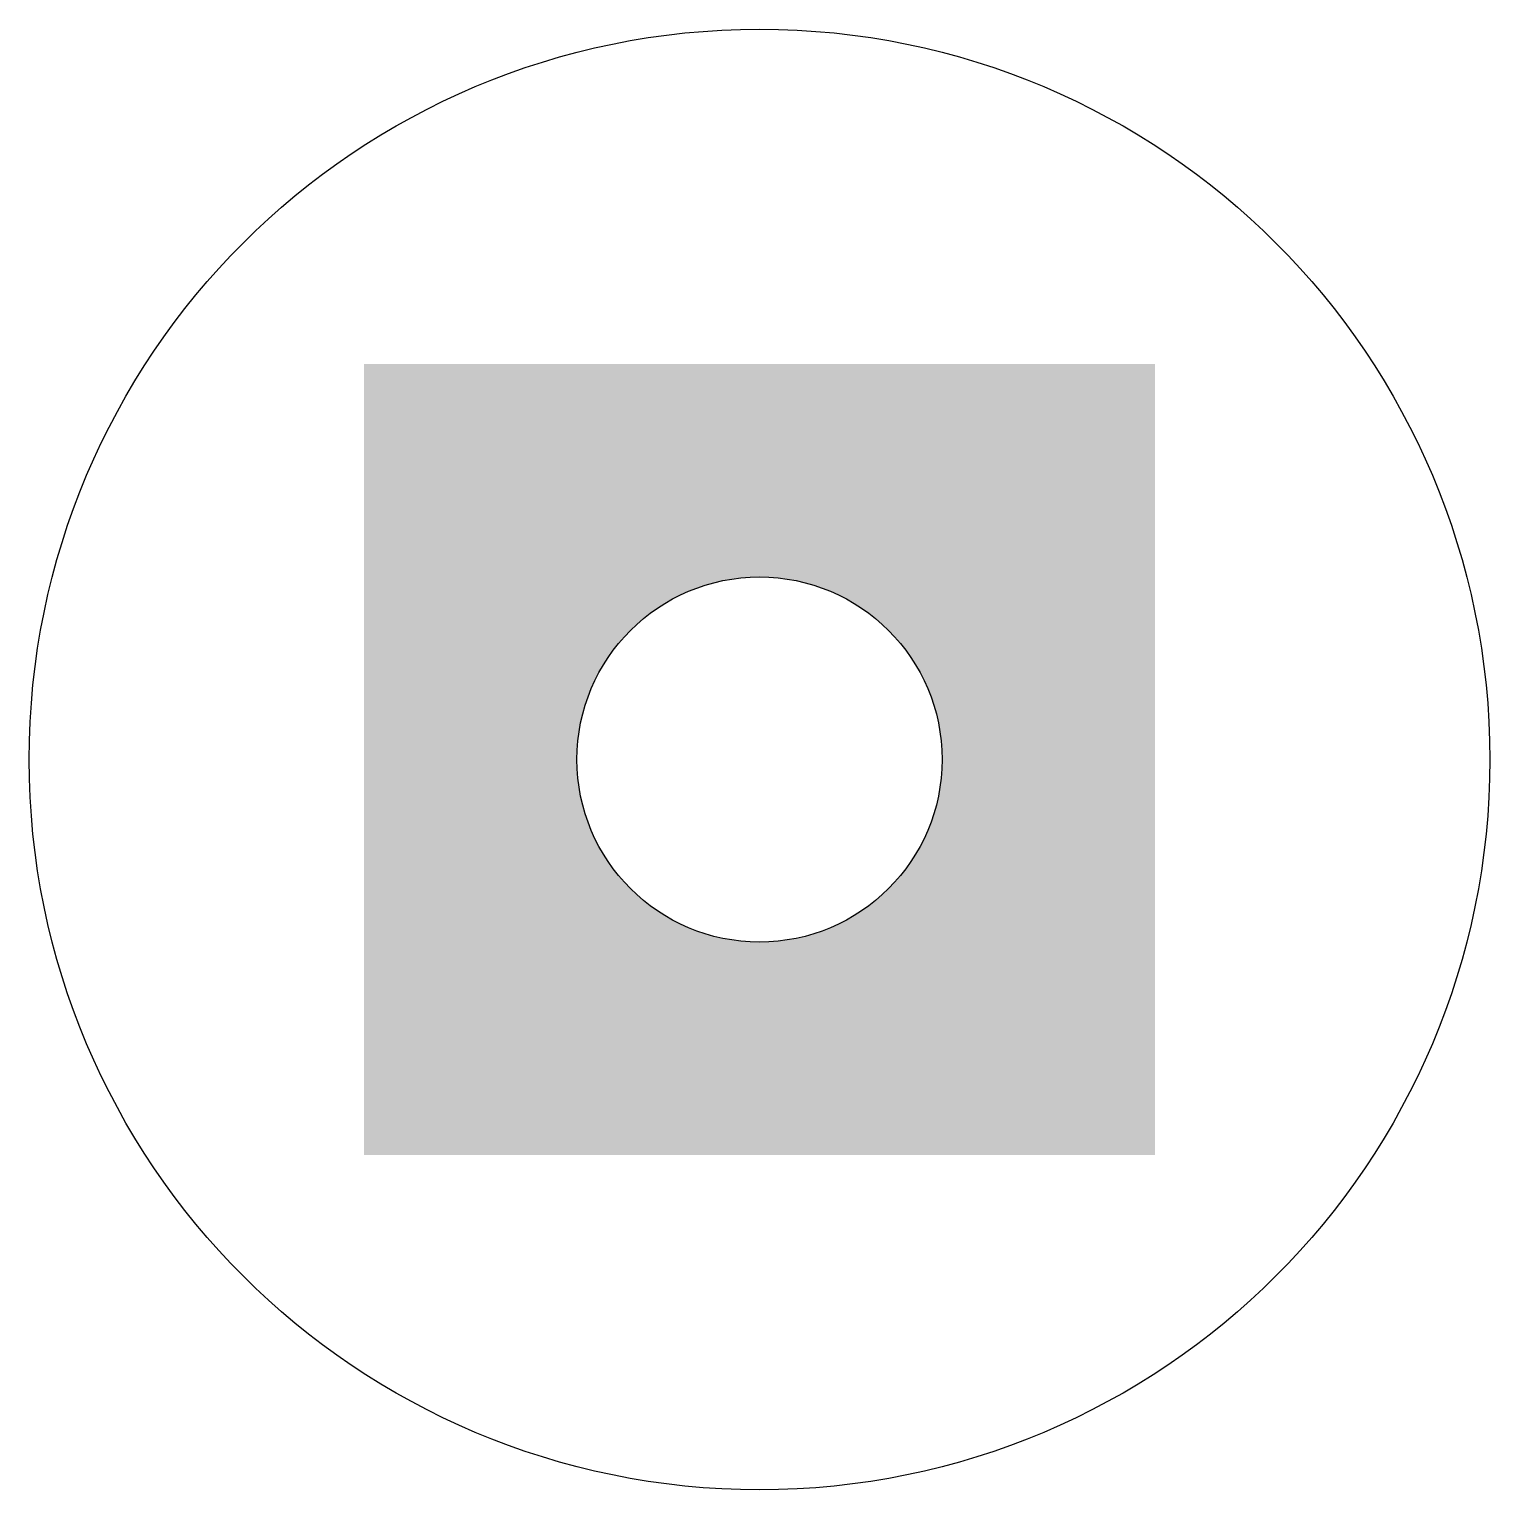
# Model space of a CAD drawing. Header units: millimetres. Extents: x 5 to 17, y 249.3 to 261.3.
import ezdxf

# ---------------------------------------------------------------- set-up
doc = ezdxf.new("R2010")
doc.units = ezdxf.units.MM
doc.layers.add('Default', color=7, linetype='Continuous')

msp = doc.modelspace()

# ---------------------------------------------------------------- hatches: boundary and pattern name
at = {"layer": 'Default', "linetype": 'Continuous'}
h = msp.add_hatch(color=7, dxfattribs=at)
h.paths.add_polyline_path([(7.758, 258.535), (7.758, 252.035), (14.258, 252.035), (14.258, 258.535)])
edge = h.paths.add_edge_path()
edge.add_ellipse((11.008, 255.285), major_axis=(1.5, 0), ratio=1, start_angle=0, end_angle=360)

# ---------------------------------------------------------------- linework, layer by layer
at = {"layer": 'Default', "color": 7, "linetype": 'Continuous'}
for radius in [6, 1.5]:
    msp.add_circle((11.008, 255.285), radius, dxfattribs=at)

doc.saveas('drawing.dxf')
